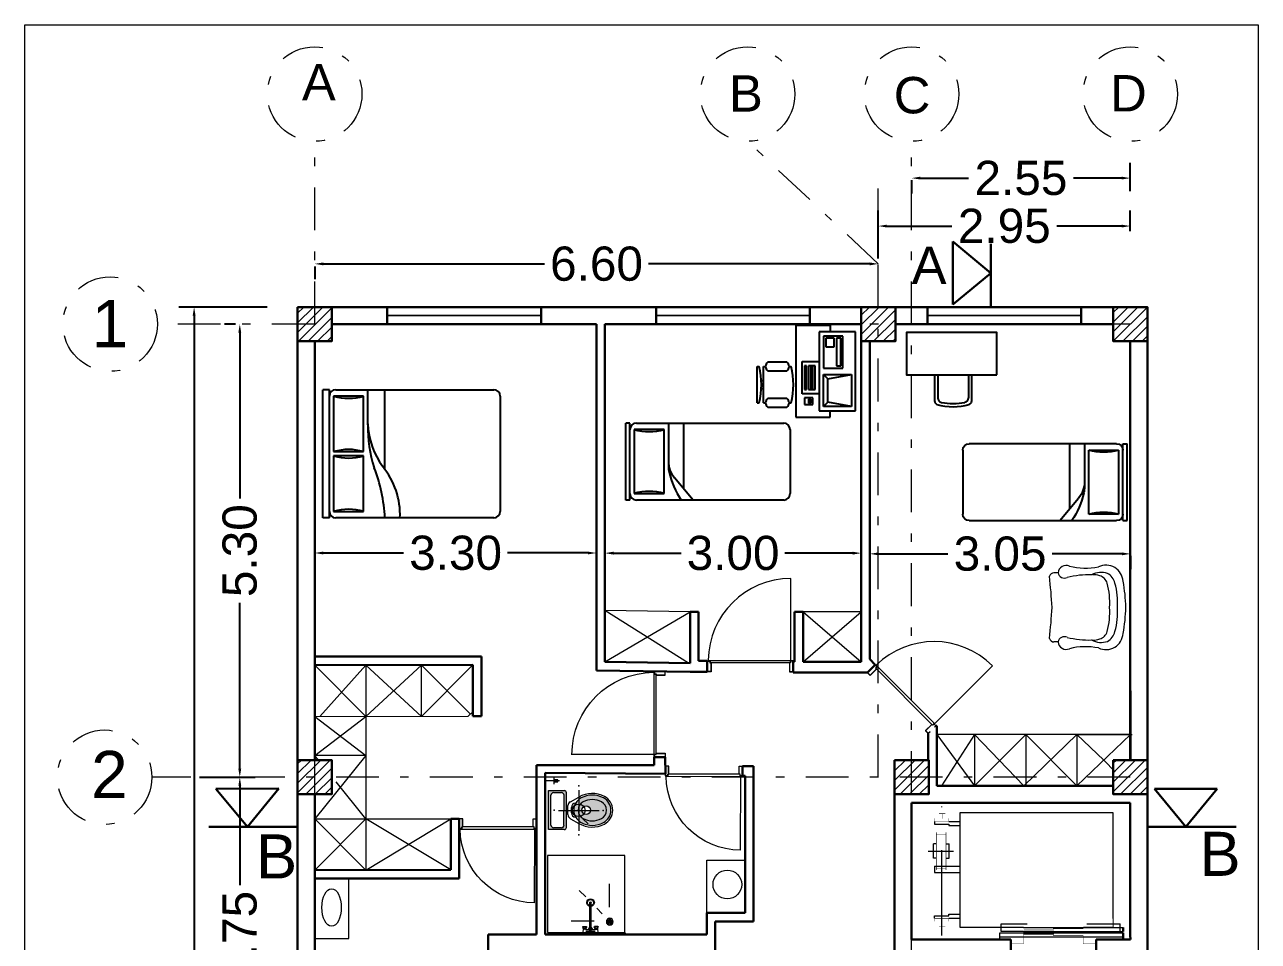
# Model space of a CAD drawing. Header units: millimetres. Extents: x 19342.2 to 19356.6, y 7344.8 to 7375.2.
# Drawn here: x 19342.16 to 19356.6, y 7364.51 to 7375.24 of the extents above; entities that cross this region are included whole.
import ezdxf
from ezdxf.enums import TextEntityAlignment as Align

# ---------------------------------------------------------------- set-up
doc = ezdxf.new("R2010")
doc.units = ezdxf.units.MM
doc.header["$LTSCALE"] = 2
for name, pattern in [('ACAD_ISO02W100', [15, 12, -3]), ('DASHDOT2', [0.5, 0.25, -0.125, 0, -0.125]), ('TRATTO-PUNTO', [1, 0.5, -0.25, 0, -0.25])]:
    doc.linetypes.add(name, pattern=pattern)
doc.layers.get('0').update_dxf_attribs({"lineweight": 15})
doc.layers.add('Axe Architechture', color=7, linetype='Continuous', lineweight=15)
doc.layers.add('FUR', color=13, linetype='Continuous')
doc.styles.add('ATT', font='')
doc.styles.add('ATTR', font='romans.shx', dxfattribs={"width": 0.8, "height": 0.6})
doc.styles.get("Standard").update_dxf_attribs({"font": 'arial.ttf'})
doc.styles.get('ATT').set_extended_font_data('B Yagut')
doc.dimstyles.new('Standard1', dxfattribs={"dimtxt": 0.4, "dimasz": 0.1, "dimexe": 0.18, "dimexo": 0.0625, "dimgap": 0.09, "dimtad": 0, "dimzin": 0, "dimdsep": 46, "dimtxsty": 'Standard', "dimcen": 0.09, "dimclrd": 1, "dimclre": 1, "dimclrt": 18, "dimadec": 0, "dimazin": 0, "dimtfac": 1, "dimtofl": 0, "dimtmove": 0, "dimatfit": 3, "dimfxl": 1, "dimtfillclr": 7, "dimtolj": 1, "dimtzin": 0, "dimarcsym": 0})

# ---------------------------------------------------------------- blocks, each defined once
blk = doc.blocks.new('door')
at = {"color": 1, "lineweight": 15}
for p, q in [((-13.1, 93.2), (-109.2, 93.2)), ((-13.4, -3.3), (-13.4, 92.7)), ((-13.4, 92.7), (-10.5, 92.7)), ((-10.4, 96.1), (-12.8, 96.1)), ((-12.8, 96.1), (-12.8, 92.8)), ((-12.7, 92.7), (-10.5, 92.7)), ((-10.4, 96), (-12.6, 96)), ((-12.6, 96), (-12.6, 92.9)), ((-12.6, 92.9), (-10.4, 92.9)), ((-10.5, 92.7), (-10.5, -1.2)), ((-10.5, 92.7), (-10.5, 91.6)), ((-10.4, 96), (-10.4, 96.1)), ((-10.4, 92.9), (-10.4, 91.8)), ((-10.4, 91.6), (0, 91.6)), ((-10.3, 91.7), (-0.2, 91.7)), ((-0.1, 96.1), (-3.2, 96.1)), ((-3.2, 96.1), (-3.2, 96)), ((-0.3, 96), (-3.2, 96)), ((-0.2, 91.7), (-0.2, 95.9)), ((0, 91.6), (0, 96)), ((-10.4, 0), (0, 0)), ((0, 0), (0, -4.5)), ((-12.8, -3.3), (-13.4, -3.3)), ((-12.8, -1.2), (-12.8, -3.3)), ((-10.5, -1.2), (-12.8, -1.2)), ((-12.8, -4.6), (-12.8, -1.3)), ((-12.8, -3.3), (-12.8, -3.3)), ((-10.4, -4.6), (-12.8, -4.6)), ((-12.7, -1.2), (-10.5, -1.2)), ((-12.6, -4.4), (-12.6, -1.4)), ((-12.6, -1.4), (-10.4, -1.4)), ((-10.4, -4.4), (-12.6, -4.4)), ((-10.5, -1.2), (-10.5, -0.1)), ((-10.4, -1.4), (-10.4, -0.3)), ((-10.4, -4.4), (-10.4, -4.6)), ((-10.4, -4.4), (-10.4, -4.6)), ((-10.3, -0.2), (-0.2, -0.2)), ((-0.3, -4.4), (-3.2, -4.4)), ((-3.2, -4.6), (-3.2, -4.4)), ((-0.1, -4.6), (-3.2, -4.6)), ((-0.2, -0.2), (-0.2, -4.3))]:
    blk.add_line(p, q, dxfattribs=at)
for centre, radius, start, end in [((-12.7, 93.2), 96.5, 179.9758, 269.5006), ((-12.7, 92.8), 0.0916, 180, 270), ((-10.4, 91.6), 0.0916, 180, 270), ((-10.3, 91.8), 0.0916, 180, 270), ((-0.3, 95.9), 0.0916, 0, 90), ((-0.1, 96), 0.0916, 0, 90), ((-10.4, -0.1), 0.0916, 90, 180), ((-12.9, 72.8), 76.1, 269.6489, 269.6715), ((-12.7, -1.3), 0.0916, 90, 180), ((-10.3, -0.3), 0.0916, 90, 180), ((-0.3, -4.3), 0.0916, 270, 0), ((-0.1, -4.5), 0.0916, 270, 0)]:
    blk.add_arc(centre, radius, start, end, dxfattribs=at)
blk = doc.blocks.new('Farangi-02 Hatched')
h = blk.add_hatch(color=254)
h.paths.add_polyline_path([(0.145, -0.438, 0.599332), (-0.148, -0.438, 0.250522), (-0.148, -0.705, 0.599332), (0.145, -0.705, 0.250522)])
h.paths.add_polyline_path([(-0.101, -0.681, -0.000006), (-0.101, -0.681, 0.000012)], flags=16)
h.paths.add_polyline_path([(-0.053, -0.497, -1), (0.05, -0.497, -1)], flags=16)
h.paths.add_polyline_path([(0.232, -0.05), (-0.232, -0.05), (-0.232, -0.238, 0.414214), (-0.207, -0.263), (0.207, -0.263, 0.414214), (0.232, -0.238)])
h.paths.add_polyline_path([(0.176, -0.234), (-0.179, -0.234, -0.414214), (-0.211, -0.203), (-0.211, -0.11, -0.414214), (-0.179, -0.079), (0.176, -0.079, -0.414214), (0.208, -0.11), (0.208, -0.203, -0.414214)], flags=16)
for p, q in [((-0.232, -0.238), (-0.232, -0.05)), ((-0.232, -0.05), (0.232, -0.05)), ((0.232, -0.05), (0.232, -0.238)), ((-0.207, -0.263), (0.207, -0.263)), ((0.099, -0.307), (0.1, -0.31))]:
    blk.add_line(p, q)
at = {"ltscale": 100}
for p, q in [((-0.211, -0.203), (-0.211, -0.11)), ((-0.179, -0.079), (0.176, -0.079)), ((0.208, -0.11), (0.208, -0.203)), ((-0.179, -0.234), (0.176, -0.234)), ((-0.052, -0.28), (0.054, -0.28)), ((-0.104, -0.311), (-0.158, -0.412)), ((-0.033, -0.323), (0.03, -0.323)), ((0.1, -0.31), (0.155, -0.412))]:
    blk.add_line(p, q, dxfattribs=at)
blk.add_circle((-0.001, -0.497), 0.0516)
for centre, radius, start, end in [((-0.179, -0.11), 0.0314, 90, 180), ((0.176, -0.11), 0.0314, 0, 90), ((-0.179, -0.203), 0.0314, 180, 270), ((-0.052, -0.338), 0.0581, 90, 151.8712), ((0.054, -0.331), 0.0506, 28.1288, 90.002), ((0.176, -0.203), 0.0314, 270, 0), ((0.103, -0.571), 0.305, 148.6714, 208.1288), ((0.103, -0.571), 0.284, 151.8712, 208.1288), ((-0.001, -0.516), 0.166, 28.1288, 151.8712), ((-0.103, -0.31), 0.0000581, 335.7521, 151.8712), ((-0.001, -0.516), 0.113, 28.1288, 151.8712), ((-0.033, -0.375), 0.0523, 90, 177.0227), ((0.03, -0.375), 0.0523, 2.9773, 90), ((0.1, -0.31), 0.0000581, 28.1288, 204.2479), ((-0.106, -0.571), 0.284, 331.8712, 28.1288), ((-0.106, -0.571), 0.305, 331.8712, 31.3286), ((0.103, -0.571), 0.231, 151.8712, 208.1288), ((-0.106, -0.571), 0.231, 331.8712, 28.1288), ((-0.001, -0.627), 0.187, 208.1288, 331.8712), ((-0.001, -0.627), 0.166, 208.1288, 331.8712), ((-0.001, -0.627), 0.113, 208.1288, 331.8712)]:
    blk.add_arc(centre, radius, start, end, dxfattribs=at)
for centre, start, end in [((-0.207, -0.238), 180, 270), ((0.207, -0.238), 270, 0)]:
    blk.add_arc(centre, 0.025, start, end)
blk = doc.blocks.new('AXTOIL')
for p, q in [((0, -0.242), (0, 0.242)), ((-0.242, 0), (0.242, 0))]:
    blk.add_line(p, q)
for p in [(0, 0.292), (-0.292, 0), (0.292, 0), (0, -0.292)]:
    blk.add_point(p)
blk = doc.blocks.new('pipe-toil')
blk.add_circle((0, 0), 0.075)
blk.add_blockref('AXTOIL', (0, 0))
blk = doc.blocks.new('shialat4')
h = blk.add_hatch(color=256)
h.dxf.hatch_style = 1
h.set_gradient(color1=(51, 51, 51), one_color=1, tint=1, name='CYLINDER')
h.paths.add_polyline_path([(918.538, 178.189), (918.538, 178.202), (918.494, 178.202), (918.494, 178.189)])
h.paths.add_polyline_path([(918.538, 178.175), (918.538, 178.189), (918.494, 178.189), (918.494, 178.175)])
for p, q in [((918.558, 178.189), (918.386, 178.189)), ((918.494, 178.228), (918.494, 178.15))]:
    blk.add_line(p, q)
blk.add_lwpolyline([(918.538, 178.202), (918.538, 178.175), (918.494, 178.175), (918.494, 178.202)], close=True)
blk = doc.blocks.new('wc')
blk.add_line((0.51, 0.51), (0.45, 0.45))
at = {"color": 252, "rotation": 180}
blk.add_blockref('Farangi-02 Hatched', (0.347, -0.01), dxfattribs=at)
blk.add_blockref('pipe-toil', (0.35, 0.4))
at = {"lineweight": 25, "xscale": -1, "rotation": 270}
blk.add_blockref('shialat4', (-178.189, -918.386), dxfattribs=at)
blk = doc.blocks.new('hj')
for p, q in [((52.139, 22.064), (52.139, 22.366)), ((52.445, 22.194), (52.529, 22.279)), ((52.373, 21.743), (52.373, 22.121)), ((52.393, 21.743), (52.393, 22.121)), ((52.231, 21.977), (52.302, 22.048)), ((52.098, 21.877), (52.127, 21.877)), ((52.098, 21.869), (52.127, 21.869)), ((52.127, 21.877), (52.112, 21.902)), ((52.127, 21.869), (52.112, 21.844)), ((52.133, 21.88), (52.118, 21.905)), ((52.133, 21.866), (52.118, 21.841)), ((52.137, 21.874), (52.129, 21.874)), ((52.137, 21.872), (52.129, 21.872)), ((52.148, 21.905), (52.133, 21.88)), ((52.148, 21.841), (52.133, 21.866)), ((52.154, 21.902), (52.139, 21.877)), ((52.139, 21.877), (52.168, 21.877)), ((52.154, 21.844), (52.139, 21.869)), ((52.139, 21.869), (52.168, 21.869)), ((52.293, 21.777), (52.283, 21.806)), ((52.287, 21.811), (52.33, 21.811)), ((52.304, 21.778), (52.292, 21.811)), ((52.324, 21.778), (52.293, 21.778)), ((52.293, 21.778), (52.293, 21.768)), ((52.313, 21.778), (52.325, 21.811)), ((52.356, 21.773), (52.322, 21.773)), ((52.324, 21.778), (52.334, 21.806)), ((52.328, 21.763), (52.353, 21.763)), ((52.337, 21.881), (52.373, 21.881)), ((52.353, 21.763), (52.373, 21.763)), ((52.365, 21.796), (52.356, 21.776)), ((52.356, 21.777), (52.369, 21.763)), ((52.356, 21.776), (52.356, 21.763)), ((52.356, 21.77), (52.362, 21.763)), ((52.358, 21.781), (52.373, 21.766)), ((52.361, 21.786), (52.373, 21.773)), ((52.363, 21.791), (52.373, 21.781)), ((52.373, 21.796), (52.365, 21.796)), ((52.365, 21.796), (52.373, 21.788)), ((52.372, 21.796), (52.373, 21.795)), ((52.393, 21.881), (52.635, 21.881)), ((52.401, 21.796), (52.393, 21.796)), ((52.393, 21.796), (52.408, 21.781)), ((52.393, 21.789), (52.41, 21.772)), ((52.393, 21.782), (52.41, 21.765)), ((52.393, 21.775), (52.405, 21.763)), ((52.393, 21.768), (52.398, 21.763)), ((52.393, 21.763), (52.414, 21.763)), ((52.4, 21.796), (52.402, 21.794)), ((52.401, 21.796), (52.41, 21.776)), ((52.41, 21.776), (52.41, 21.763)), ((52.445, 21.773), (52.41, 21.773)), ((52.414, 21.763), (52.439, 21.763)), ((52.443, 21.778), (52.433, 21.806)), ((52.48, 21.811), (52.437, 21.811)), ((52.454, 21.778), (52.442, 21.811)), ((52.443, 21.778), (52.473, 21.778)), ((52.463, 21.778), (52.475, 21.811)), ((52.473, 21.778), (52.473, 21.768)), ((52.474, 21.777), (52.484, 21.806)), ((52.328, 21.743), (52.373, 21.743)), ((52.393, 21.743), (52.439, 21.743))]:
    blk.add_line(p, q)
for radius in [0.0445, 0.00391]:
    blk.add_circle((52.133, 21.873), radius)
for centre, radius, start, end in [((52.383, 22.121), 0.05, 281.537, 258.463), ((52.383, 22.121), 0.04, 284.4775, 255.5225), ((52.383, 22.121), 0.01, 0, 180), ((52.133, 21.873), 0.0355, 125.818, 174.182), ((52.133, 21.873), 0.0355, 185.818, 234.182), ((52.133, 21.873), 0.0355, 65.818, 114.182), ((52.133, 21.873), 0.0355, 245.818, 294.182), ((52.133, 21.873), 0.0355, 5.818, 54.182), ((52.133, 21.873), 0.0355, 305.818, 354.182), ((52.287, 21.807), 0.0035, 90, 199.3525), ((52.328, 21.75), 0.0393, 152.8601, 207.1399), ((52.334, 21.773), 0.0113, 152.9267, 230.7626), ((52.328, 21.765), 0.002, 230.7626, 270), ((52.33, 21.807), 0.0035, 340.6475, 90), ((52.437, 21.807), 0.0035, 90, 199.3525), ((52.439, 21.765), 0.002, 270, 309.2374), ((52.433, 21.773), 0.0113, 309.2374, 27.0733), ((52.438, 21.75), 0.0393, 332.8601, 27.1399), ((52.48, 21.807), 0.0035, 340.6475, 90), ((52.334, 21.733), 0.0113, 129.2374, 189.1714), ((52.328, 21.741), 0.002, 90, 129.2374), ((52.328, 21.741), 0.002, 90, 129.2374), ((52.383, 21.841), 0.102, 254.5725, 285.4275), ((52.439, 21.741), 0.002, 50.7626, 90), ((52.439, 21.741), 0.002, 50.7626, 90), ((52.433, 21.733), 0.0113, 350.8286, 50.7626)]:
    blk.add_arc(centre, radius, start, end)
blk = doc.blocks.new('dosh')
at = {"ltscale": 0.5}
blk.add_lwpolyline([(0.494, 0.462), (-0.506, 0.462), (-0.506, -0.538), (0.494, -0.538)], close=True, dxfattribs=at)
at = {"xscale": -1, "rotation": 180}
blk.add_blockref('hj', (-52.445, 22.194), dxfattribs=at)
blk = doc.blocks.new('*D14')
at = {"layer": 'Axe Architechture', "color": 1, "lineweight": -2, "transparency": 16777216}
for p, q in [((19352.15, 7372.502), (19352.15, 7372.62)), ((19345.551, 7372.409), (19345.551, 7372.26)), ((19345.651, 7372.44), (19348.241, 7372.44)), ((19352.05, 7372.44), (19349.46, 7372.44))]:
    blk.add_line(p, q, dxfattribs=at)
at = {"layer": 'Axe Architechture', "color": 1, "lineweight": 30, "transparency": 16777216}
for points in [[(19345.651, 7372.457), (19345.651, 7372.423), (19345.551, 7372.44)], [(19352.05, 7372.457), (19352.05, 7372.423), (19352.15, 7372.44)]]:
    blk.add_solid(points, dxfattribs=at)
at = {"layer": 'Axe Architechture', "color": 18, "transparency": 16777216, "insert": (19348.851, 7372.44), "char_height": 0.4, "attachment_point": 5}
blk.add_mtext('\\A1;6.60', dxfattribs=at)
blk = doc.blocks.new('*D15')
at = {"layer": 'Axe Architechture', "color": 1, "lineweight": -2, "transparency": 16777216}
for p, q in [((19352.15, 7372.502), (19352.15, 7373.063)), ((19355.101, 7372.822), (19355.101, 7373.063)), ((19352.25, 7372.883), (19353.011, 7372.883)), ((19355.001, 7372.883), (19354.24, 7372.883))]:
    blk.add_line(p, q, dxfattribs=at)
at = {"layer": 'Axe Architechture', "color": 1, "lineweight": 30, "transparency": 16777216}
for points in [[(19352.25, 7372.899), (19352.25, 7372.866), (19352.15, 7372.883)], [(19355.001, 7372.899), (19355.001, 7372.866), (19355.101, 7372.883)]]:
    blk.add_solid(points, dxfattribs=at)
at = {"layer": 'Axe Architechture', "color": 18, "transparency": 16777216, "insert": (19353.626, 7372.883), "char_height": 0.4, "attachment_point": 5}
blk.add_mtext('\\A1;2.95', dxfattribs=at)
blk = doc.blocks.new('*D12')
at = {"layer": 'Axe Architechture', "color": 1, "lineweight": -2, "transparency": 16777216}
for p, q in [((19355.101, 7373.29), (19355.101, 7373.624)), ((19352.541, 7373.419), (19352.541, 7373.264)), ((19352.641, 7373.444), (19353.207, 7373.444)), ((19355.001, 7373.444), (19354.436, 7373.444))]:
    blk.add_line(p, q, dxfattribs=at)
at = {"layer": 'Axe Architechture', "color": 1, "lineweight": 30, "transparency": 16777216}
for points in [[(19352.641, 7373.461), (19352.641, 7373.428), (19352.541, 7373.444)], [(19355.001, 7373.461), (19355.001, 7373.428), (19355.101, 7373.444)]]:
    blk.add_solid(points, dxfattribs=at)
at = {"layer": 'Axe Architechture', "color": 18, "transparency": 16777216, "insert": (19353.821, 7373.444), "char_height": 0.4, "attachment_point": 5}
blk.add_mtext('\\A1;2.55', dxfattribs=at)
blk = doc.blocks.new('*D16')
at = {"layer": 'Axe Architechture', "color": 1, "lineweight": -2, "transparency": 16777216}
for p, q in [((19344.623, 7371.735), (19344.494, 7371.735)), ((19344.674, 7371.635), (19344.674, 7369.692)), ((19344.674, 7366.531), (19344.674, 7368.474)), ((19344.202, 7366.431), (19344.854, 7366.431))]:
    blk.add_line(p, q, dxfattribs=at)
at = {"layer": 'Axe Architechture', "color": 1, "lineweight": 30, "transparency": 16777216}
for points in [[(19344.657, 7371.635), (19344.691, 7371.635), (19344.674, 7371.735)], [(19344.657, 7366.531), (19344.691, 7366.531), (19344.674, 7366.431)]]:
    blk.add_solid(points, dxfattribs=at)
at = {"layer": 'Axe Architechture', "color": 18, "transparency": 16777216, "insert": (19344.674, 7369.083), "char_height": 0.4, "attachment_point": 5, "rotation": 90}
blk.add_mtext('\\A1;5.30', dxfattribs=at)
blk = doc.blocks.new('*D17')
at = {"layer": 'Axe Architechture', "color": 1, "lineweight": -2, "transparency": 16777216}
for p, q in [((19344.737, 7366.431), (19344.854, 7366.431)), ((19344.674, 7366.331), (19344.674, 7365.167)), ((19344.674, 7362.782), (19344.674, 7363.946)), ((19344.123, 7362.682), (19344.854, 7362.682))]:
    blk.add_line(p, q, dxfattribs=at)
at = {"layer": 'Axe Architechture', "color": 1, "lineweight": 30, "transparency": 16777216}
for points in [[(19344.657, 7366.331), (19344.691, 7366.331), (19344.674, 7366.431)], [(19344.657, 7362.782), (19344.691, 7362.782), (19344.674, 7362.682)]]:
    blk.add_solid(points, dxfattribs=at)
at = {"layer": 'Axe Architechture', "color": 18, "transparency": 16777216, "insert": (19344.674, 7364.557), "char_height": 0.4, "attachment_point": 5, "rotation": 90}
blk.add_mtext('\\A1;3.75', dxfattribs=at)
blk = doc.blocks.new('*D13')
at = {"layer": 'Axe Architechture', "color": 1, "lineweight": -2, "transparency": 16777216}
for p, q in [((19344.993, 7371.935), (19343.959, 7371.935)), ((19344.139, 7371.835), (19344.139, 7361.935)), ((19344.139, 7352.035), (19344.139, 7360.4)), ((19344.993, 7351.935), (19343.959, 7351.935))]:
    blk.add_line(p, q, dxfattribs=at)
at = {"layer": 'Axe Architechture', "color": 1, "lineweight": 30, "transparency": 16777216}
for points in [[(19344.122, 7371.835), (19344.156, 7371.835), (19344.139, 7371.935)], [(19344.122, 7352.035), (19344.156, 7352.035), (19344.139, 7351.935)]]:
    blk.add_solid(points, dxfattribs=at)
at = {"layer": 'Axe Architechture', "color": 18, "transparency": 16777216, "insert": (19344.139, 7361.167), "char_height": 0.4, "attachment_point": 5, "rotation": 90}
blk.add_mtext('\\A1;20.00', dxfattribs=at)
blk = doc.blocks.new('*D20')
at = {"layer": 'Axe Architechture', "color": 1, "lineweight": -2, "transparency": 16777216}
for p, q in [((19345.551, 7369.627), (19345.551, 7368.876)), ((19348.85, 7369.118), (19348.85, 7369.236)), ((19345.651, 7369.056), (19346.592, 7369.056)), ((19348.75, 7369.056), (19347.809, 7369.056))]:
    blk.add_line(p, q, dxfattribs=at)
at = {"layer": 'Axe Architechture', "color": 1, "lineweight": 30, "transparency": 16777216}
for points in [[(19345.651, 7369.072), (19345.651, 7369.039), (19345.551, 7369.056)], [(19348.75, 7369.072), (19348.75, 7369.039), (19348.85, 7369.056)]]:
    blk.add_solid(points, dxfattribs=at)
at = {"layer": 'Axe Architechture', "color": 18, "transparency": 16777216, "insert": (19347.201, 7369.056), "char_height": 0.4, "attachment_point": 5}
blk.add_mtext('\\A1;3.30', dxfattribs=at)
blk = doc.blocks.new('*D21')
at = {"layer": 'Axe Architechture', "color": 1, "lineweight": -2, "transparency": 16777216}
for p, q in [((19348.95, 7369.696), (19348.95, 7368.874)), ((19351.95, 7369.696), (19351.95, 7368.874)), ((19349.05, 7369.054), (19349.841, 7369.054)), ((19351.85, 7369.054), (19351.058, 7369.054))]:
    blk.add_line(p, q, dxfattribs=at)
at = {"layer": 'Axe Architechture', "color": 1, "lineweight": 30, "transparency": 16777216}
for points in [[(19349.05, 7369.071), (19349.05, 7369.037), (19348.95, 7369.054)], [(19351.85, 7369.071), (19351.85, 7369.037), (19351.95, 7369.054)]]:
    blk.add_solid(points, dxfattribs=at)
at = {"layer": 'Axe Architechture', "color": 18, "transparency": 16777216, "insert": (19350.45, 7369.054), "char_height": 0.4, "attachment_point": 5}
blk.add_mtext('\\A1;3.00', dxfattribs=at)
blk = doc.blocks.new('*D22')
at = {"layer": 'Axe Architechture', "color": 1, "lineweight": -2, "transparency": 16777216}
for p, q in [((19352.05, 7369.611), (19352.05, 7368.866)), ((19352.15, 7369.046), (19352.966, 7369.046)), ((19355.004, 7369.046), (19354.188, 7369.046)), ((19355.104, 7369.021), (19355.104, 7368.866))]:
    blk.add_line(p, q, dxfattribs=at)
at = {"layer": 'Axe Architechture', "color": 1, "lineweight": 30, "transparency": 16777216}
for points in [[(19352.15, 7369.062), (19352.15, 7369.029), (19352.05, 7369.046)], [(19355.004, 7369.062), (19355.004, 7369.029), (19355.104, 7369.046)]]:
    blk.add_solid(points, dxfattribs=at)
at = {"layer": 'Axe Architechture', "color": 18, "transparency": 16777216, "insert": (19353.577, 7369.046), "char_height": 0.4, "attachment_point": 5}
blk.add_mtext('\\A1;3.05', dxfattribs=at)
blk = doc.blocks.new('12PBED01')
at = {"color": 0, "linetype": 'ByBlock'}
for p, q in [((0, 0), (0, 36)), ((2, 36), (0, 36)), ((2, 0), (2, 36)), ((5, 36), (74, 36)), ((20, 36), (20, 15.78474)), ((27, 36), (27, 5.5)), ((18, 33), (4, 33)), ((4, 33), (4, 3)), ((18, 3), (18, 33)), ((77, 33), (77, 3)), ((31.609761, 0), (22.821743, 10.433915)), ((2, 0), (0, 0)), ((4, 3), (18, 3)), ((74, 0), (5, 0))]:
    blk.add_line(p, q, dxfattribs=at)
for centre, radius, start, end in [((5, 33), 3, 90, 180), ((74, 33), 3, 0, 90), ((11, 57), 25, 253.739795, 286.260205), ((32, 18.164349), 12, 180, 220.10593), ((32, 15.78474), 12, 180, 193.392796), ((59.913793, 22.431034), 40.69413, 193.392796, 213.450102), ((5, 3), 3, 180, 270), ((11, -21), 25, 73.739795, 106.260205), ((74, 3), 3, 270, 0)]:
    blk.add_arc(centre, radius, start, end, dxfattribs=at)
at = {"color": 0, "linetype": 'ByBlock', "style": 'ATT'}
for tag, flags, p in [('ITEM', 3, (48.5, 22)), ('ROOM_NUMBER', 1, (48.5, 7.5))]:
    blk.add_attdef(tag, text='', height=6, dxfattribs=dict(at, flags=flags)).set_placement(p, align=Align.CENTER)
blk = doc.blocks.new('12PBED04')
at = {"color": 0, "linetype": 'ByBlock'}
for p, q in [((0, 0), (0, 60)), ((3, 60), (0, 60)), ((3, 0), (3, 60)), ((6, 60), (80, 60)), ((21, 43.5), (21, 60)), ((29, 23), (29, 60)), ((5, 57), (5, 31)), ((19, 57), (5, 57)), ((19, 31), (19, 57)), ((83, 57), (83, 3)), ((5, 31), (19, 31)), ((19, 29), (5, 29)), ((5, 29), (5, 3)), ((19, 3), (19, 29)), ((3, 0), (0, 0)), ((5, 3), (19, 3)), ((80, 0), (6, 0))]:
    blk.add_line(p, q, dxfattribs=at)
for centre, radius, start, end in [((6, 57), 3, 90, 180), ((80, 57), 3, 0, 90), ((12, 81), 25, 253.739795, 286.260205), ((83.75, 42.6875), 62.75526, 179.258164, 197.803367), ((57.725806, 45.629032), 36.761918, 182.539782, 216.040311), ((12, 7), 25, 73.739795, 106.260205), ((12, 53), 25, 253.739795, 286.260205), ((-44.51087, -3.358696), 73.587559, 2.616012, 21.406944), ((0.75, 1.5), 35.338541, 357.56726, 39.546081), ((6, 3), 3, 180, 270), ((12, -21), 25, 73.739795, 106.260205), ((80, 3), 3, 270, 0)]:
    blk.add_arc(centre, radius, start, end, dxfattribs=at)
at = {"color": 0, "linetype": 'ByBlock', "style": 'ATT'}
for tag, flags, p in [('ITEM', 3, (50, 35)), ('ROOM_NUMBER', 1, (50, 20.5))]:
    blk.add_attdef(tag, text='', height=6, dxfattribs=dict(at, flags=flags)).set_placement(p, align=Align.CENTER)
blk = doc.blocks.new('Computer Workstation')
at = {"linetype": 'Continuous'}
for p, q in [((-18.499995, 0), (-18.499995, -12.00003)), ((18.499995, 0), (-18.499995, 0)), ((18.499995, -17.00003), (18.499995, 0)), ((1.499995, -2.00003), (16.499995, -2.00003)), ((3.499995, -13.00003), (1.499995, -2.00003)), ((1.499995, -15.00003), (1.499995, -2.00003)), ((16.499995, -2.00003), (14.499995, -13.00003)), ((16.499995, -2.00003), (16.499995, -15.00003)), ((-16.499995, -6.00003), (-16.499995, -15.00003)), ((-1.500005, -6.00003), (-16.499995, -6.00003)), ((-2.500005, -7.00003), (-15.499995, -7.00003)), ((-15.499995, -7.00003), (-15.499995, -9.00003)), ((-15.499995, -9.00003), (-2.500005, -9.00003)), ((-11.499995, -10.00003), (-15.499995, -10.00003)), ((-15.499995, -10.00003), (-15.499995, -14.00003)), ((-11.499995, -14.00003), (-11.499995, -10.00003)), ((-2.500005, -9.00003), (-2.500005, -7.00003)), ((-1.500005, -15.00003), (-1.500005, -6.00003)), ((-21.499995, -12.00003), (-18.499995, -12.00003)), ((-21.499995, -12.00003), (-21.499995, -28.00003)), ((-18.499995, -12.00003), (-18.499995, -17.00003)), ((-18.499995, -17.00003), (18.499995, -17.00003)), ((-16.499995, -15.00003), (-1.500005, -15.00003)), ((-15.499995, -14.00003), (-11.499995, -14.00003)), ((-4.500005, -25.00003), (-4.500005, -17.00003)), ((1.499995, -15.00003), (3.499995, -13.00003)), ((16.499995, -15.00003), (1.499995, -15.00003)), ((14.499995, -13.00003), (3.499995, -13.00003)), ((10.499995, -17.00003), (10.499995, -25.00003)), ((14.499995, -13.00003), (16.499995, -15.00003)), ((21.499995, -12.00003), (18.499995, -12.00003)), ((21.499995, -28.00003), (21.499995, -12.00003)), ((-2.500005, -19.00003), (-2.500005, -22.00003)), ((8.499995, -19.00003), (-2.500005, -19.00003)), ((8.499995, -20.00003), (-2.500005, -20.00003)), ((-2.500005, -21.00003), (8.499995, -21.00003)), ((-2.500005, -22.00003), (8.499995, -22.00003)), ((-2.500005, -23.00003), (-2.500005, -24.00003)), ((8.499995, -23.00003), (-2.500005, -23.00003)), ((8.499995, -22.00003), (8.499995, -19.00003)), ((8.499995, -24.00003), (8.499995, -23.00003)), ((15.499995, -20.00003), (12.499995, -20.00003)), ((12.499995, -20.00003), (12.499995, -24.00003)), ((14.999995, -21.00003), (12.999995, -21.00003)), ((12.999995, -21.00003), (12.999995, -22.00003)), ((12.999995, -22.00003), (14.999995, -22.00003)), ((13.999995, -21.00003), (13.999995, -22.00003)), ((14.999995, -22.00003), (14.999995, -21.00003)), ((15.499995, -24.00003), (15.499995, -20.00003)), ((-21.499995, -28.00003), (21.499995, -28.00003)), ((10.499995, -25.00003), (-4.500005, -25.00003)), ((-2.500005, -24.00003), (8.499995, -24.00003)), ((12.499995, -24.00003), (15.499995, -24.00003))]:
    blk.add_line(p, q, dxfattribs=at)
at = {"style": 'ATTR', "width": 0.8, "flags": 9}
blk.add_attdef('ESTCODE', (0, 0), '', height=0.0086, dxfattribs=at)
blk = doc.blocks.new('Desk Chair')
at = {"linetype": 'Continuous'}
for p, q in [((-8.5, 0), (-8.5, -1)), ((-8.5, 0), (8.5, 0)), ((8.5, 0), (8.5, -1)), ((-10.5, -5), (-10.5, -14)), ((-8.5, -3), (-8.5, -4)), ((-8.5, -3), (8.5, -3)), ((-6.5, -14), (-6.5, -5)), ((-2, -3), (-2, -1.9355)), ((2, -1.9576), (2, -3)), ((6.5, -5), (6.5, -14)), ((8.5, -3), (8.5, -4)), ((10.5, -14), (10.5, -5)), ((-8.5, -15), (-8.5, -16)), ((8.5, -15), (8.5, -16))]:
    blk.add_line(p, q, dxfattribs=at)
for centre, radius, start, end in [((-8.5, -6.5), 2.5, 36.8699, 143.1301), ((0, 34.625), 36.625, 256.5803, 283.4197), ((8.5, -6.5), 2.5, 36.8699, 143.1301), ((-8.5, -12.5), 2.5, 216.8699, 323.1301), ((0, 19.625), 36.625, 256.5803, 283.4197), ((8.5, -12.5), 2.5, 216.8699, 323.1301)]:
    blk.add_arc(centre, radius, start, end, dxfattribs=at)
at = {"style": 'ATTR', "width": 0.8, "flags": 9}
blk.add_attdef('ESTCODE', (0, 0), '', height=0.0042, dxfattribs=at)
blk = doc.blocks.new('3e')
at = {"layer": 'FUR', "linetype": 'Continuous'}
for p, q in [((-0.605, 0.225), (-0.292, 0.225)), ((-0.292, 0.19), (-0.564, 0.189)), ((-0.292, -0.204), (-0.605, -0.204)), ((-0.292, -0.168), (-0.563, -0.168))]:
    blk.add_line(p, q, dxfattribs=at)
blk.add_lwpolyline([(-0.292, -0.501), (0.2, -0.501), (0.2, 0.555), (-0.292, 0.555)], close=True, dxfattribs=at)
for centre, radius, start, end in [((-0.005, 0.011), 0.662, 163.4706, 196.6737), ((-0.605, 0.189), 0.0358, 90.0722, 163.4706), ((-0.005, 0.011), 0.626, 167.4365, 192.7078), ((-0.564, 0.136), 0.0536, 90.0722, 167.4365), ((-0.563, -0.115), 0.0536, 192.7078, 270.0722), ((-0.605, -0.169), 0.0358, 196.6737, 270.0722)]:
    blk.add_arc(centre, radius, start, end, dxfattribs=at)

msp = doc.modelspace()

# ---------------------------------------------------------------- hatches: boundary and pattern name
at = {"lineweight": 9}
h = msp.add_hatch(dxfattribs=at)
h.set_pattern_fill('ANSI31', color=256, scale=0.025)
h.set_pattern_definition([(45, (15892.15506, 5345.629086), (-0.0561266008, 0.0561266008), [])])
h.paths.add_polyline_path([(19345.751, 7371.535), (19345.751, 7371.935), (19345.351, 7371.935), (19345.351, 7371.535)])
h.paths.add_polyline_path([(19352.35, 7371.535), (19352.35, 7371.935), (19351.95, 7371.935), (19351.95, 7371.535)])
h.paths.add_polyline_path([(19355.301, 7371.935), (19354.901, 7371.935), (19354.901, 7371.535), (19355.301, 7371.535)])
h.paths.add_polyline_path([(19355.301, 7366.632), (19354.902, 7366.632), (19354.902, 7366.232), (19355.301, 7366.232)])
h.paths.add_polyline_path([(19352.341, 7366.232), (19352.741, 7366.232), (19352.741, 7366.632), (19352.341, 7366.632)])
h.paths.add_polyline_path([(19345.751, 7366.232), (19345.751, 7366.632), (19345.351, 7366.632), (19345.351, 7366.232)])
h.paths.add_polyline_path([(19345.751, 7362.482), (19345.751, 7362.882), (19345.351, 7362.882), (19345.351, 7362.482)])
h.paths.add_polyline_path([(19352.741, 7362.882), (19352.341, 7362.882), (19352.341, 7362.482), (19352.741, 7362.482)])
h.paths.add_polyline_path([(19355.301, 7362.482), (19355.301, 7362.882), (19354.901, 7362.882), (19354.901, 7362.482)])
h.paths.add_polyline_path([(19345.751, 7357.482), (19345.751, 7357.882), (19345.351, 7357.882), (19345.351, 7357.482)])
h.paths.add_polyline_path([(19352.341, 7357.882), (19352.341, 7357.482), (19352.741, 7357.482), (19352.741, 7357.882)])
h.paths.add_polyline_path([(19355.301, 7357.482), (19355.301, 7357.882), (19354.902, 7357.882), (19354.902, 7357.482)])
h.paths.add_polyline_path([(19345.351, 7351.935), (19345.751, 7351.935), (19345.751, 7352.335), (19345.351, 7352.335)])
h.paths.add_polyline_path([(19352.741, 7352.335), (19352.429, 7352.335), (19352.429, 7352.334), (19352.412, 7352.334), (19352.409, 7352.335), (19352.364, 7352.335), (19352.364, 7352.334), (19352.341, 7352.334), (19352.341, 7351.935), (19352.741, 7351.935)])
h.paths.add_polyline_path([(19355.301, 7352.335), (19354.901, 7352.335), (19354.901, 7351.935), (19355.301, 7351.935)])

# ---------------------------------------------------------------- linework, layer by layer
at = {"color": 146, "lineweight": 30, "ltscale": 0.02, "true_color": 0x105689}
for p, q in [((19353.468, 7372.333), (19353.022, 7372.701)), ((19353.022, 7372.701), (19353.022, 7371.965)), ((19353.468, 7372.676), (19353.468, 7371.94)), ((19353.468, 7372.333), (19353.022, 7371.965))]:
    msp.add_line(p, q, dxfattribs=at)
at = {"lineweight": 30}
for p, q in [((19355.101, 7371.935), (19345.401, 7371.935)), ((19346.401, 7371.935), (19346.401, 7371.735)), ((19348.201, 7371.935), (19348.201, 7371.735)), ((19349.55, 7371.935), (19349.55, 7371.735)), ((19351.35, 7371.935), (19351.35, 7371.735)), ((19352.726, 7371.935), (19352.726, 7371.735)), ((19354.526, 7371.935), (19354.526, 7371.735)), ((19345.351, 7371.735), (19345.351, 7351.935)), ((19345.751, 7371.735), (19348.85, 7371.735)), ((19348.95, 7371.735), (19351.95, 7371.735)), ((19352.35, 7371.735), (19354.901, 7371.735)), ((19355.301, 7371.735), (19355.301, 7351.935)), ((19345.551, 7371.535), (19345.551, 7367.843)), ((19355.101, 7366.632), (19355.101, 7371.535)), ((19355.101, 7366.632), (19355.101, 7371.535)), ((19350.047, 7368.367), (19349.947, 7368.367)), ((19345.551, 7367.843), (19347.503, 7367.845)), ((19345.551, 7367.843), (19345.551, 7366.632)), ((19345.551, 7367.743), (19347.403, 7367.745)), ((19347.403, 7367.217), (19347.403, 7367.745)), ((19347.503, 7367.297), (19347.503, 7367.845)), ((19349.947, 7367.767), (19348.95, 7367.782)), ((19350.147, 7367.794), (19350.047, 7367.794)), ((19350.147, 7367.665), (19350.147, 7367.794)), ((19349.946, 7367.666), (19348.85, 7367.682)), ((19355.105, 7367.443), (19355.105, 7366.632)), ((19352.822, 7367.033), (19352.834, 7367.033)), ((19349.527, 7366.572), (19348.15, 7366.572)), ((19349.655, 7366.665), (19349.657, 7366.469)), ((19350.562, 7366.56), (19350.562, 7366.446)), ((19350.691, 7366.56), (19350.562, 7366.56)), ((19350.691, 7364.744), (19350.691, 7366.56)), ((19352.834, 7366.332), (19352.834, 7366.632)), ((19350.562, 7366.446), (19350.591, 7366.446)), ((19350.591, 7364.844), (19350.591, 7366.446)), ((19352.891, 7366.332), (19352.834, 7366.332)), ((19354.902, 7366.332), (19352.891, 7366.332)), ((19345.551, 7366.232), (19345.551, 7365.244)), ((19352.341, 7366.132), (19352.341, 7364.582)), ((19354.951, 7366.132), (19352.541, 7366.132)), ((19354.951, 7366.132), (19355.101, 7366.132)), ((19355.101, 7364.582), (19355.101, 7366.132)), ((19355.101, 7364.582), (19355.101, 7366.132)), ((19347.244, 7365.944), (19347.244, 7365.945)), ((19347.244, 7365.945), (19347.244, 7365.831)), ((19345.551, 7365.244), (19345.551, 7362.882)), ((19350.141, 7364.588), (19350.141, 7364.844)), ((19350.141, 7364.844), (19350.241, 7364.844)), ((19350.241, 7364.844), (19350.591, 7364.844)), ((19350.241, 7364.744), (19350.691, 7364.744)), ((19350.241, 7364.588), (19350.241, 7364.744)), ((19355.019, 7364.625), (19355.019, 7364.671)), ((19350.241, 7364.001), (19350.241, 7364.588)), ((19355.019, 7364.532), (19355.019, 7364.608))]:
    msp.add_line(p, q, dxfattribs=at)
for p, q in [((19346.401, 7371.836), (19348.201, 7371.836)), ((19348.201, 7371.836), (19346.401, 7371.836)), ((19349.55, 7371.836), (19351.35, 7371.836)), ((19351.35, 7371.836), (19349.55, 7371.836)), ((19352.726, 7371.836), (19354.526, 7371.836)), ((19354.526, 7371.836), (19352.726, 7371.836)), ((19345.751, 7371.735), (19345.851, 7371.735)), ((19345.551, 7367.743), (19345.551, 7366.632)), ((19345.551, 7366.232), (19345.551, 7365.344)), ((19350.141, 7364.844), (19350.141, 7365.461)), ((19350.141, 7365.461), (19350.591, 7365.461)), ((19345.951, 7364.544), (19345.951, 7365.245)), ((19345.551, 7364.544), (19345.951, 7364.544))]:
    msp.add_line(p, q)
at = {"lineweight": 30, "ltscale": 2}
for p, q in [((19348.85, 7367.682), (19348.85, 7371.735)), ((19348.95, 7367.782), (19348.95, 7371.735)), ((19351.95, 7367.782), (19351.95, 7371.735)), ((19352.05, 7367.811), (19352.05, 7371.535)), ((19349.947, 7367.767), (19349.947, 7368.367)), ((19349.947, 7368.357), (19349.947, 7367.767)), ((19350.047, 7367.794), (19350.047, 7368.367)), ((19351.169, 7367.782), (19351.169, 7368.367)), ((19351.169, 7368.367), (19351.269, 7368.367)), ((19351.269, 7368.367), (19351.269, 7367.782)), ((19351.851, 7367.782), (19351.95, 7367.782)), ((19352.113, 7367.746), (19352.023, 7367.655)), ((19352.113, 7367.746), (19352.05, 7367.811)), ((19351.85, 7367.655), (19352.023, 7367.655)), ((19352.834, 7367.033), (19352.834, 7366.632)), ((19352.734, 7366.943), (19352.734, 7366.632)), ((19348.15, 7366.572), (19348.15, 7364.588)), ((19349.527, 7366.665), (19349.527, 7366.572)), ((19349.655, 7366.665), (19349.527, 7366.665)), ((19349.657, 7366.469), (19348.25, 7366.481)), ((19348.25, 7366.481), (19348.25, 7364.588)), ((19347.144, 7365.345), (19347.144, 7365.944)), ((19347.144, 7365.944), (19347.244, 7365.944)), ((19347.244, 7365.245), (19347.244, 7365.831)), ((19345.551, 7365.344), (19347.144, 7365.345)), ((19345.551, 7365.244), (19347.244, 7365.245)), ((19348.25, 7364.588), (19349.182, 7364.588))]:
    msp.add_line(p, q, dxfattribs=at)
at = {"color": 34, "true_color": 0x945605}
for p, q in [((19354.256, 7368.824), (19354.207, 7368.824)), ((19354.256, 7368.014), (19354.207, 7368.014))]:
    msp.add_line(p, q, dxfattribs=at)
at = {"ltscale": 2}
for p, q in [((19349.93, 7367.767), (19348.95, 7368.382)), ((19348.95, 7367.782), (19349.947, 7368.367)), ((19346.151, 7367.143), (19345.551, 7367.743)), ((19346.151, 7367.743), (19345.613, 7367.143)), ((19346.151, 7367.743), (19346.151, 7365.344)), ((19346.8, 7367.743), (19346.151, 7367.143)), ((19346.8, 7367.143), (19346.151, 7367.743)), ((19347.403, 7367.745), (19346.8, 7367.143)), ((19346.8, 7367.143), (19346.8, 7367.743)), ((19347.376, 7367.171), (19346.8, 7367.743)), ((19345.551, 7367.143), (19347.35, 7367.145)), ((19345.551, 7367.143), (19346.151, 7366.684)), ((19345.551, 7366.684), (19346.151, 7367.143)), ((19347.403, 7367.197), (19347.35, 7367.145)), ((19355.105, 7366.932), (19352.834, 7366.932)), ((19352.834, 7366.932), (19353.277, 7366.332)), ((19353.277, 7366.931), (19352.891, 7366.332)), ((19353.277, 7366.932), (19353.277, 7366.332)), ((19353.277, 7366.332), (19353.877, 7366.932)), ((19353.853, 7366.332), (19353.277, 7366.931)), ((19354.477, 7366.932), (19353.853, 7366.332)), ((19353.877, 7366.932), (19353.877, 7366.332)), ((19353.877, 7366.932), (19354.477, 7366.332)), ((19354.477, 7366.932), (19354.477, 7366.332)), ((19346.151, 7366.684), (19345.551, 7366.684)), ((19346.151, 7366.684), (19345.551, 7365.944)), ((19345.594, 7366.632), (19345.551, 7366.684)), ((19346.151, 7365.944), (19345.801, 7366.376)), ((19345.551, 7365.944), (19347.144, 7365.944)), ((19346.151, 7365.944), (19345.551, 7365.344)), ((19345.551, 7365.944), (19346.151, 7365.344)), ((19346.151, 7365.344), (19347.144, 7365.945)), ((19347.144, 7365.345), (19346.151, 7365.944))]:
    msp.add_line(p, q, dxfattribs=at)
at = {"lineweight": 9, "ltscale": 2}
for p, q in [((19349.947, 7368.367), (19348.95, 7368.382)), ((19351.269, 7368.367), (19351.95, 7367.782)), ((19351.269, 7367.782), (19351.95, 7368.367)), ((19351.95, 7368.367), (19351.269, 7368.367))]:
    msp.add_line(p, q, dxfattribs=at)
at = {"linetype": 'ACAD_ISO02W100', "lineweight": 30, "ltscale": 2}
for p, q in [((19351.154, 7367.655), (19351.154, 7367.782)), ((19351.169, 7367.782), (19351.154, 7367.782)), ((19351.851, 7367.782), (19351.269, 7367.782)), ((19349.946, 7367.666), (19350.147, 7367.665)), ((19351.85, 7367.655), (19351.154, 7367.655)), ((19347.503, 7367.297), (19347.503, 7367.145)), ((19347.403, 7367.145), (19347.403, 7367.217)), ((19347.503, 7367.145), (19347.403, 7367.145)), ((19352.341, 7366.232), (19352.341, 7366.132)), ((19352.541, 7364.532), (19352.541, 7366.132)), ((19348.15, 7364.588), (19347.581, 7364.588)), ((19347.581, 7364.588), (19347.581, 7363.844)), ((19349.182, 7364.611), (19349.182, 7364.588)), ((19349.182, 7364.589), (19350.141, 7364.589)), ((19350.141, 7364.588), (19349.868, 7364.589)), ((19352.341, 7364.582), (19352.341, 7364.382)), ((19353.501, 7364.532), (19352.541, 7364.532)), ((19354.701, 7364.532), (19355.104, 7364.532)), ((19355.104, 7364.532), (19355.101, 7364.582))]:
    msp.add_line(p, q, dxfattribs=at)
at = {"linetype": 'ACAD_ISO02W100', "lineweight": 15, "ltscale": 2}
for p, q in [((19355.105, 7366.932), (19354.477, 7366.332)), ((19354.477, 7366.932), (19355.106, 7366.932)), ((19354.477, 7366.932), (19355.122, 7366.932)), ((19354.477, 7366.932), (19354.791, 7366.632)), ((19354.791, 7366.632), (19354.923, 7366.494))]:
    msp.add_line(p, q, dxfattribs=at)
at = {"color": 242, "lineweight": 30, "ltscale": 0.02, "true_color": 0xcd2027}
for p, q in [((19345.13, 7366.297), (19344.394, 7366.295)), ((19344.763, 7365.851), (19344.394, 7366.295)), ((19344.763, 7365.851), (19345.13, 7366.297)), ((19356.12, 7366.296), (19355.384, 7366.294)), ((19355.753, 7365.85), (19355.384, 7366.294)), ((19355.753, 7365.85), (19356.12, 7366.296)), ((19344.311, 7365.851), (19345.351, 7365.851)), ((19355.301, 7365.851), (19356.342, 7365.851))]:
    msp.add_line(p, q, dxfattribs=at)
at = {"linetype": 'TRATTO-PUNTO'}
for p, q in [((19352.896, 7364.579), (19352.896, 7366.088)), ((19352.736, 7365.566), (19353.03, 7365.566))]:
    msp.add_line(p, q, dxfattribs=at)
at = {"linetype": 'ACAD_ISO02W100', "lineweight": 9, "ltscale": 2}
for p, q in [((19354.9, 7366.014), (19353.105, 7366.014)), ((19353.105, 7366.014), (19353.105, 7364.677)), ((19354.9, 7364.776), (19354.9, 7366.014)), ((19353.105, 7364.677), (19353.64, 7364.677)), ((19353.64, 7364.677), (19353.85, 7364.677))]:
    msp.add_line(p, q, dxfattribs=at)
at = {"linetype": 'Continuous'}
for p, q in [((19352.809, 7365.913), (19352.809, 7365.883)), ((19352.809, 7365.883), (19352.976, 7365.883)), ((19352.976, 7365.913), (19353.105, 7365.913)), ((19352.976, 7365.883), (19352.976, 7365.865)), ((19352.976, 7365.865), (19353.105, 7365.865)), ((19352.831, 7365.65), (19352.795, 7365.65)), ((19352.795, 7365.482), (19352.795, 7365.65)), ((19352.943, 7365.65), (19352.979, 7365.65)), ((19352.979, 7365.482), (19352.979, 7365.65)), ((19352.831, 7365.482), (19352.795, 7365.482)), ((19352.943, 7365.482), (19352.979, 7365.482)), ((19352.809, 7365.388), (19352.809, 7365.352)), ((19352.809, 7365.388), (19353.105, 7365.388)), ((19352.809, 7365.352), (19352.809, 7365.316)), ((19352.809, 7365.316), (19353.105, 7365.316)), ((19352.976, 7364.81), (19352.976, 7364.828)), ((19352.976, 7364.828), (19353.105, 7364.828)), ((19352.809, 7364.78), (19352.809, 7364.81)), ((19352.809, 7364.81), (19352.976, 7364.81)), ((19352.976, 7364.78), (19353.105, 7364.78))]:
    msp.add_line(p, q, dxfattribs=at)
at = {"linetype": 'TRATTO-PUNTO', "lineweight": 9}
for p, q in [((19353.59, 7364.715), (19353.893, 7364.715)), ((19353.59, 7364.625), (19353.59, 7364.715)), ((19354.593, 7364.715), (19354.981, 7364.715)), ((19354.981, 7364.625), (19354.981, 7364.715)), ((19353.85, 7364.625), (19353.59, 7364.625))]:
    msp.add_line(p, q, dxfattribs=at)
at = {"lineweight": 9}
for p, q in [((19353.85, 7364.671), (19355.019, 7364.671)), ((19353.573, 7364.532), (19353.573, 7364.608)), ((19353.573, 7364.608), (19355.019, 7364.608)), ((19353.573, 7364.562), (19355.019, 7364.562)), ((19353.85, 7364.625), (19355.019, 7364.625))]:
    msp.add_line(p, q, dxfattribs=at)
at = {"linetype": 'Continuous', "lineweight": 30}
for p, q in [((19353.501, 7364.532), (19353.701, 7364.532)), ((19353.701, 7364.532), (19353.701, 7364.382)), ((19354.701, 7364.382), (19354.701, 7364.532))]:
    msp.add_line(p, q, dxfattribs=at)
msp.add_lwpolyline([(19342.155, 7375.24), (19356.6, 7375.24), (19356.6, 7350.811), (19342.155, 7350.811)], close=True)
at = {"lineweight": 30, "ltscale": 2}
for points in [[(19345.351, 7371.935), (19345.751, 7371.935), (19345.751, 7371.535), (19345.351, 7371.535)], [(19351.95, 7371.935), (19352.35, 7371.935), (19352.35, 7371.535), (19351.95, 7371.535)], [(19354.901, 7371.935), (19355.301, 7371.935), (19355.301, 7371.535), (19354.901, 7371.535)], [(19345.351, 7366.632), (19345.751, 7366.632), (19345.751, 7366.232), (19345.351, 7366.232)], [(19352.341, 7366.632), (19352.741, 7366.632), (19352.741, 7366.232), (19352.341, 7366.232)], [(19354.902, 7366.632), (19355.302, 7366.632), (19355.302, 7366.232), (19354.902, 7366.232)]]:
    msp.add_lwpolyline(points, close=True, dxfattribs=at)
at = {"linetype": 'Continuous', "const_width": 0.006}
for points in [[(19352.862, 7366.005), (19352.934, 7366.005)], [(19352.898, 7365.944), (19352.898, 7366.005)], [(19352.809, 7365.913), (19352.809, 7365.949)], [(19352.809, 7365.913), (19352.976, 7365.913), (19352.976, 7365.949)], [(19352.831, 7365.345), (19352.831, 7365.787)], [(19352.831, 7365.765), (19352.943, 7365.765)], [(19352.943, 7365.345), (19352.943, 7365.787)], [(19352.831, 7365.367), (19352.943, 7365.367)], [(19352.809, 7364.78), (19352.976, 7364.78), (19352.976, 7364.743)], [(19352.809, 7364.78), (19352.809, 7364.743)], [(19352.862, 7364.688), (19352.934, 7364.688)], [(19352.898, 7364.749), (19352.898, 7364.688)]]:
    msp.add_lwpolyline(points, dxfattribs=at)
at = {"linetype": 'ByBlock', "lineweight": 9, "const_width": 0.01}
msp.add_lwpolyline([(19354.9, 7364.776), (19354.9, 7364.677), (19354.55, 7364.677)], dxfattribs=at)
at = {"linetype": 'Continuous', "lineweight": 9, "const_width": 0.005}
for points in [[(19353.85, 7364.594), (19353.85, 7364.48), (19353.701, 7364.48), (19353.701, 7364.495)], [(19354.55, 7364.576), (19354.55, 7364.48), (19354.701, 7364.48), (19354.701, 7364.496)]]:
    msp.add_lwpolyline(points, dxfattribs=at)
at = {"lineweight": 9, "const_width": 0.01}
for points in [[(19354.209, 7364.594), (19353.85, 7364.594)], [(19354.209, 7364.642), (19353.858, 7364.642)], [(19354.55, 7364.658), (19354.196, 7364.658)], [(19354.55, 7364.576), (19354.196, 7364.576)]]:
    msp.add_lwpolyline(points, dxfattribs=at)
msp.add_circle((19350.383, 7365.175), 0.168)
at = {"color": 34, "true_color": 0x945605}
for centre, radius, start, end in [((19354.35, 7368.816), 0.0949, 65.9859, 175.0475), ((19354.578, 7369.663), 0.784, 256.0211, 281.1366), ((19354.816, 7368.712), 0.201, 3.3663, 115.4192), ((19354.207, 7368.77), 0.0539, 90, 166.5271), ((19347.975, 7368.065), 6.221, 3.2615, 6.6247), ((19354.331, 7368.839), 0.0768, 191.3517, 295.011), ((19354.623, 7367.712), 1.089, 88.6685, 103.7703), ((19354.76, 7368.599), 0.23, 71.2833, 119.112), ((19354.67, 7368.571), 0.23, 71.2833, 93.3042), ((19354.7, 7368.658), 0.138, 18.4432, 71.5217), ((19354.74, 7368.656), 0.187, 14.3317, 59.8201), ((19353.238, 7368.385), 1.811, 1.0826, 10.8004), ((19354.027, 7368.479), 0.834, 355.8749, 15.4987), ((19354.118, 7368.479), 0.834, 355.8749, 15.4987), ((19347.975, 7368.773), 6.221, 353.3753, 356.7385), ((19354.027, 7368.359), 0.834, 344.5013, 4.1251), ((19354.118, 7368.359), 0.834, 344.5013, 4.1251), ((19353.238, 7368.453), 1.811, 349.1996, 358.9174), ((19354.7, 7368.18), 0.138, 288.4783, 341.5568), ((19354.74, 7368.182), 0.187, 300.1799, 345.6683), ((19354.207, 7368.068), 0.0539, 193.4729, 270), ((19354.331, 7367.999), 0.0768, 64.989, 168.6483), ((19354.35, 7368.022), 0.0949, 184.9525, 294.0141), ((19354.623, 7369.126), 1.089, 256.2297, 271.3315), ((19354.76, 7368.239), 0.23, 240.888, 288.7167), ((19354.67, 7368.267), 0.23, 266.6958, 288.7167), ((19354.816, 7368.126), 0.201, 244.5808, 356.6337), ((19354.578, 7367.175), 0.784, 78.8634, 103.9789)]:
    msp.add_arc(centre, radius, start, end, dxfattribs=at)
msp.add_ellipse((19345.749, 7364.906), major_axis=(0, -0.22), ratio=0.516612)
at = {"layer": 'Axe Architechture', "linetype": 'DASHDOT2'}
for p, q in [((19345.551, 7351.935), (19345.551, 7373.875)), ((19352.15, 7372.44), (19350.621, 7373.875)), ((19352.541, 7351.935), (19352.541, 7373.875)), ((19352.15, 7366.431), (19352.15, 7373.322)), ((19348.85, 7371.735), (19343.709, 7371.735)), ((19355.101, 7371.735), (19348.95, 7371.735)), ((19355.101, 7366.431), (19343.644, 7366.431))]:
    msp.add_line(p, q, dxfattribs=at)
for centre in [(19345.551, 7374.428), (19350.621, 7374.428), (19352.541, 7374.428), (19355.101, 7374.428), (19343.156, 7371.735), (19343.091, 7366.431)]:
    msp.add_circle(centre, 0.553, dxfattribs=at)

# ---------------------------------------------------------------- block references
for name, p, xscale, yscale, zscale, rotation in [('door', (19350.193, 7367.665), 0.01, 0.01, 0.01, 270), ('door', (19352.055, 7367.623), 0.01, 0.01, 0.01, 225), ('dosh', (19348.725, 7365.029), 0.903224, 0.903224, 0.903224, 180)]:
    msp.add_blockref(name, p, dxfattribs=dict(xscale=xscale, yscale=yscale, zscale=zscale, rotation=rotation))
at = {"lineweight": 9, "xscale": -0.01, "yscale": 0.01, "zscale": 0.01, "rotation": 180}
msp.add_blockref('door', (19349.655, 7367.627), dxfattribs=at)
at = {"linetype": 'ACAD_ISO02W100', "lineweight": 100, "xscale": -0.009000000000000001, "yscale": 0.009000000000000001, "zscale": 0.009000000000000001, "rotation": 269.9243079612009}
for p in [(19349.697, 7366.562), (19347.285, 7365.945)]:
    msp.add_blockref('door', p, dxfattribs=at)
at = {"ltscale": 2, "xscale": 0.9842519685039361, "yscale": 0.9842519685039361, "zscale": 0.9842519685039361, "rotation": 269.9405626456657}
msp.add_blockref('wc', (19348.25, 7366.388), dxfattribs=at)
at = {"layer": 'FUR', "lineweight": 9, "xscale": 0.02500000000009095, "yscale": 0.02500000000009095, "zscale": 0.02500000000009095}
for name, p, rotation in [('Computer Workstation', (19351.885, 7371.183), 270), ('Desk Chair', (19350.731, 7371.026), 90)]:
    msp.add_blockref(name, p, dxfattribs=dict(at, rotation=rotation))
at = {"layer": 'FUR', "lineweight": 9, "rotation": 90}
msp.add_blockref('3e', (19353.037, 7371.435), dxfattribs=at)
at = {"layer": 'FUR', "lineweight": 9, "yscale": 0.0250000000005457, "zscale": 0.0250000000005457}
for name, p, xscale in [('12PBED04', (19345.648, 7369.467), 0.0250000000005457), ('12PBED01', (19349.193, 7369.676), 0.0250000000005457), ('12PBED01', (19355.065, 7369.435), -0.0250000000005457)]:
    msp.add_blockref(name, p, dxfattribs=dict(at, xscale=xscale))

# ---------------------------------------------------------------- texts
at = {"color": 146, "lineweight": 30, "ltscale": 0.02, "true_color": 0x105689}
msp.add_text('A', height=0.439, dxfattribs=at).set_placement((19352.541, 7372.204))
at = {"color": 242, "lineweight": 30, "ltscale": 0.02, "true_color": 0xcd2027}
for p in [(19344.865, 7365.246), (19355.912, 7365.276)]:
    msp.add_text('B', height=0.516, dxfattribs=at).set_placement(p)
at = {"layer": 'Axe Architechture', "linetype": 'DASHDOT2'}
for s, height, p in [('A', 0.426, (19345.401, 7374.353)), ('B', 0.426, (19350.402, 7374.222)), ('C', 0.426, (19352.331, 7374.202)), ('D', 0.426, (19354.865, 7374.224)), ('1', 0.552, (19342.939, 7371.465)), ('2', 0.552, (19342.933, 7366.187))]:
    msp.add_text(s, height=height, dxfattribs=at).set_placement(p)

# ---------------------------------------------------------------- dimensions: what is measured, and where the dimension line sits
at = {"layer": 'Axe Architechture'}
dim = msp.add_linear_dim(base=(19355.101, 7373.444), p1=(19352.541, 7373.482), p2=(19355.101, 7373.228), text='2.55', dimstyle='Standard1', dxfattribs=at)
dim.commit()
dim.dimension.update_dxf_attribs({"geometry": '*D12', "text_midpoint": (19353.821, 7373.444), "dimtype": 160})
dim = msp.add_linear_dim(base=(19355.101, 7372.883), p1=(19352.15, 7372.44), p2=(19355.101, 7372.76), dimstyle='Standard1', dxfattribs=at)
dim.commit()
dim.dimension.update_dxf_attribs({"geometry": '*D15', "text_midpoint": (19353.626, 7372.883), "dimtype": 160})
for base, p1, p2, picture, middle in [((19352.15, 7372.44), (19345.551, 7372.472), (19352.15, 7372.44), '*D14', (19348.851, 7372.44)), ((19351.95, 7369.054), (19348.95, 7369.758), (19351.95, 7369.758), '*D21', (19350.45, 7369.054)), ((19345.551, 7369.056), (19348.85, 7369.056), (19345.551, 7369.689), '*D20', (19347.201, 7369.056)), ((19355.104, 7369.046), (19352.05, 7369.673), (19355.104, 7369.083), '*D22', (19353.577, 7369.046))]:
    dim = msp.add_linear_dim(base=base, p1=p1, p2=p2, dimstyle='Standard1', dxfattribs=at)
    dim.commit()
    dim.dimension.update_dxf_attribs({"geometry": picture, "text_midpoint": middle})
dim = msp.add_linear_dim(base=(19344.139, 7371.935), p1=(19345.055, 7351.935), p2=(19345.055, 7371.935), angle=90, dimstyle='Standard1', dxfattribs=at)
dim.commit()
dim.dimension.update_dxf_attribs({"geometry": '*D13', "text_midpoint": (19344.139, 7361.167), "dimtype": 160})
for base, p1, p2, picture, middle in [((19344.674, 7366.431), (19344.685, 7371.735), (19344.139, 7366.431), '*D16', (19344.674, 7369.083)), ((19344.674, 7362.682), (19344.674, 7366.431), (19344.06, 7362.682), '*D17', (19344.674, 7364.557))]:
    dim = msp.add_linear_dim(base=base, p1=p1, p2=p2, angle=90, dimstyle='Standard1', dxfattribs=at)
    dim.commit()
    dim.dimension.update_dxf_attribs({"geometry": picture, "text_midpoint": middle})

doc.saveas('drawing.dxf')
